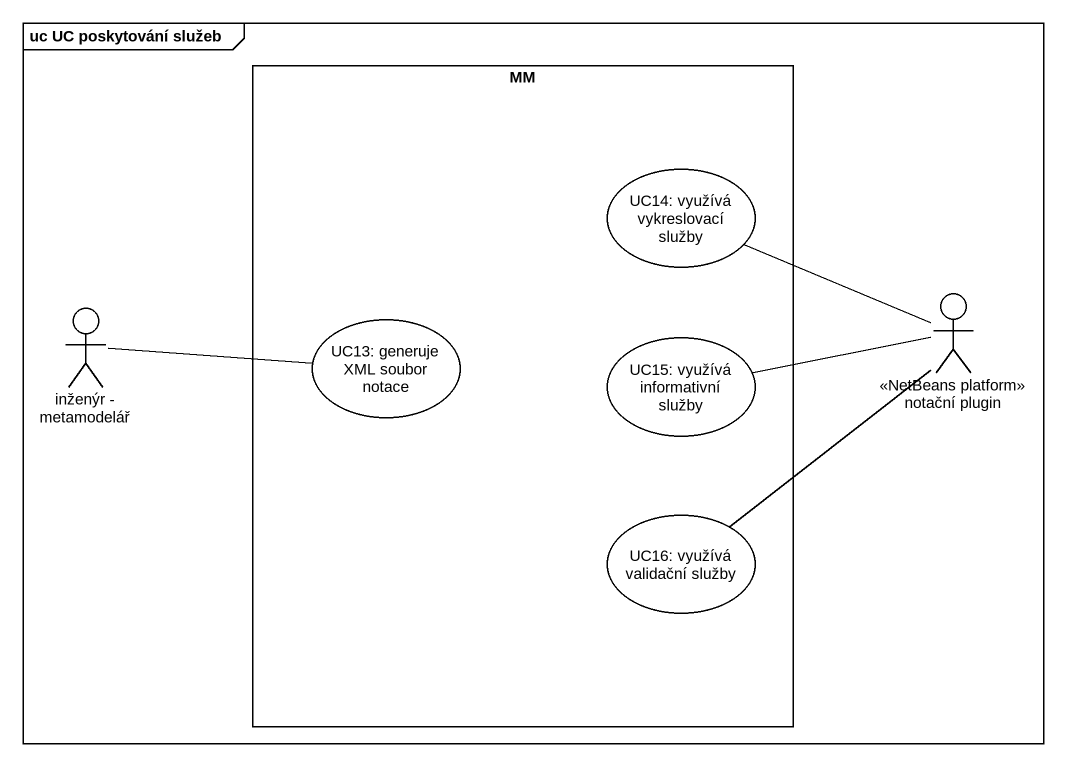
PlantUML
@startuml
mainframe uc UC poskytování služeb
rectangle MM {
  usecase "UC14: využívá vykreslovací služby" as UC14_využívá_vykreslovací
  usecase "UC13: generuje XML soubor notace" as UC13_generuje_XML_soubor
  usecase "UC15: využívá informativní služby" as UC15_využívá_informativní
  usecase "UC16: využívá validační služby" as UC16_využívá_validační
}
actor "inženýr - metamodelář" as inženýr_metamodelář
actor "notační plugin" as notační_plugin <<NetBeans platform>>
inženýr_metamodelář -right- UC13_generuje_XML_soubor
notační_plugin -left- UC14_využívá_vykreslovací
notační_plugin -left- UC15_využívá_informativní
notační_plugin -- UC16_využívá_validační
@enduml
